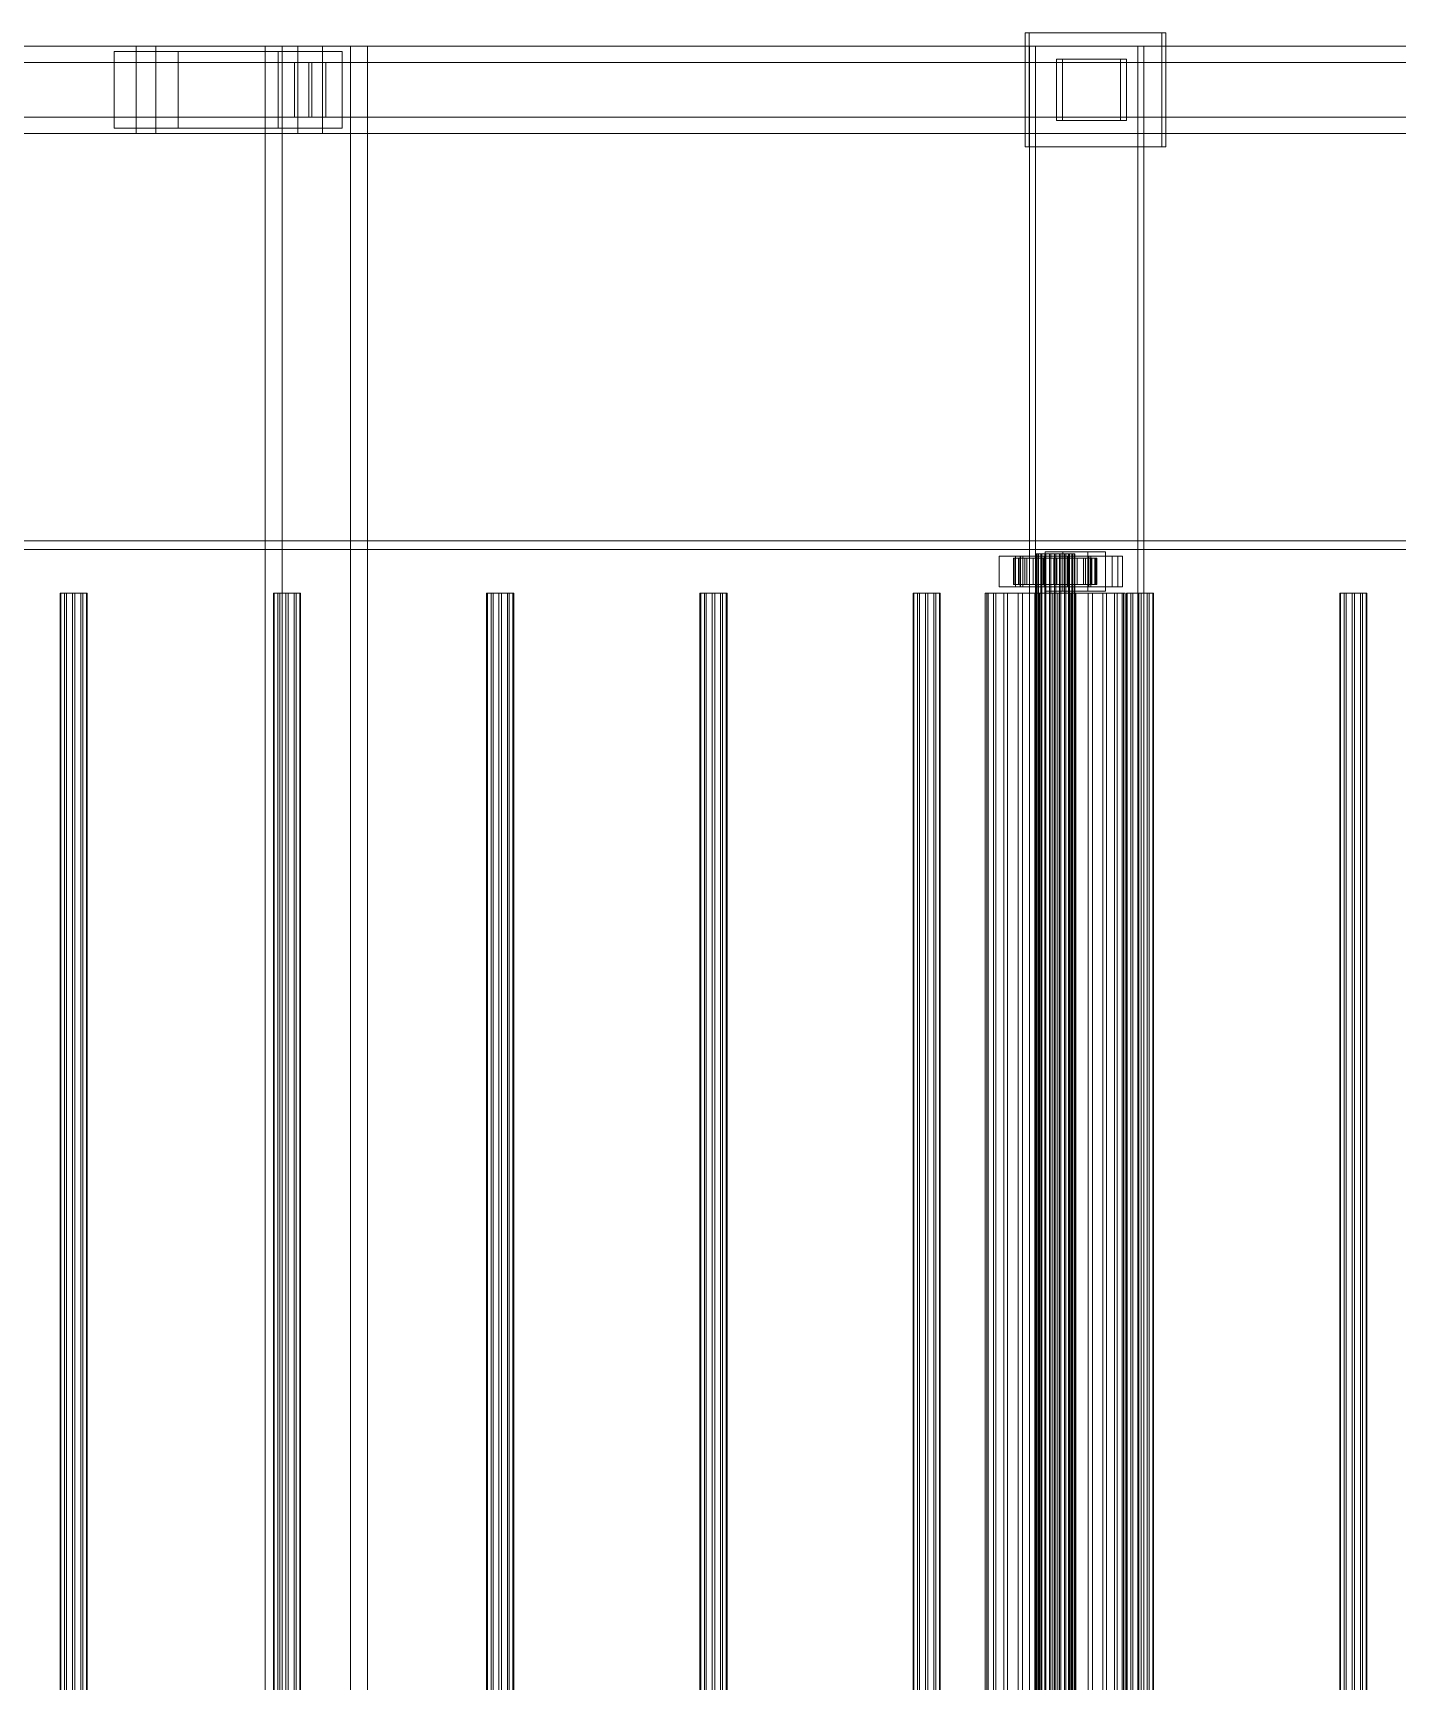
# Model space of a CAD drawing. Header units: millimetres. Extents: x -1970 to 59977, y -50268 to 6837.
# Drawn here: x 32074 to 32697, y -17247 to -16494 of the extents above; entities that cross this region are included whole.
import ezdxf

# ---------------------------------------------------------------- set-up
doc = ezdxf.new("R2010")
doc.units = ezdxf.units.MM
doc.layers.add('superior_C03', color=7, linetype='Continuous', lineweight=0)

msp = doc.modelspace()

# ---------------------------------------------------------------- linework, layer by layer
at = {"layer": 'superior_C03'}
for p, q in [((32589.991, -16494), (32527.626, -16494)), ((32527.626, -16494), (32527.626, -16546)), ((32529.423, -16494), (32527.626, -16494)), ((32529.423, -16546), (32529.423, -16494)), ((32529.423, -16494), (32591.788, -16494)), ((32589.991, -16546), (32589.991, -16494)), ((32589.991, -16494), (32591.788, -16494)), ((32591.788, -16494), (32591.788, -16546)), ((38691.362, -16500), (27582.557, -16500)), ((27583.456, -16500), (38692.26, -16500)), ((32121.426, -16500), (30952.078, -16500)), ((30961.061, -16500), (32130.409, -16500)), ((32195.312, -16500), (31025.964, -16500)), ((31037.193, -16500), (32206.54, -16500)), ((32140.534, -16502.5), (32111.301, -16502.5)), ((32111.301, -16502.5), (32111.301, -16537.5)), ((32186.309, -16502.5), (32111.301, -16502.5)), ((32121.426, -16500), (32121.426, -16540)), ((32130.409, -16500), (32121.426, -16500)), ((33290.774, -16500), (32121.426, -16500)), ((32130.409, -16540), (32130.409, -16500)), ((32130.409, -16500), (33299.757, -16500)), ((32140.534, -16537.5), (32140.534, -16502.5)), ((32140.534, -16502.5), (32215.543, -16502.5)), ((32219.292, -16500), (32180.314, -16500)), ((32180.314, -16500), (32180.314, -19500)), ((32188.174, -16500), (32180.314, -16500)), ((32186.309, -16537.5), (32186.309, -16502.5)), ((32186.309, -16502.5), (32215.543, -16502.5)), ((32188.174, -19500), (32188.174, -16500)), ((32188.174, -16500), (32227.152, -16500)), ((32195.312, -16500), (32195.312, -16540)), ((32206.54, -16500), (32195.312, -16500)), ((33364.659, -16500), (32195.312, -16500)), ((32206.54, -16540), (32206.54, -16500)), ((32206.54, -16500), (33375.888, -16500)), ((32215.543, -16502.5), (32215.543, -16537.5)), ((32219.292, -19500), (32219.292, -16500)), ((32219.292, -16500), (32227.152, -16500)), ((32227.152, -16500), (32227.152, -19500)), ((32579.068, -16500), (32529.566, -16500)), ((32529.566, -16500), (32529.566, -19500)), ((32532.261, -16500), (32529.566, -16500)), ((32532.261, -19500), (32532.261, -16500)), ((32532.261, -16500), (32581.763, -16500)), ((32579.068, -19500), (32579.068, -16500)), ((32579.068, -16500), (32581.763, -16500)), ((32581.763, -16500), (32581.763, -19500)), ((30955.896, -16507.5), (32200.252, -16507.5)), ((32201.6, -16507.5), (30957.244, -16507.5)), ((32193.761, -16507.5), (32208.091, -16507.5)), ((32193.761, -16532.5), (32193.761, -16507.5)), ((33288.101, -16507.5), (32193.761, -16507.5)), ((32200.252, -16532.5), (32200.252, -16507.5)), ((32200.252, -16507.5), (32201.6, -16507.5)), ((32201.6, -16507.5), (32201.6, -16532.5)), ((32208.091, -16507.5), (32208.091, -16532.5)), ((32208.091, -16507.5), (33302.43, -16507.5)), ((32571.18, -16506), (32541.946, -16506)), ((32541.946, -16506), (32541.946, -16534)), ((32544.641, -16506), (32541.946, -16506)), ((32544.641, -16534), (32544.641, -16506)), ((32544.641, -16506), (32573.875, -16506)), ((32571.18, -16534), (32571.18, -16506)), ((32571.18, -16506), (32573.875, -16506)), ((32573.875, -16506), (32573.875, -16534)), ((30955.896, -16532.5), (32200.252, -16532.5)), ((30957.244, -16532.5), (32201.6, -16532.5)), ((32208.091, -16532.5), (32193.761, -16532.5)), ((32193.761, -16532.5), (33288.101, -16532.5)), ((32201.6, -16532.5), (32200.252, -16532.5)), ((32208.091, -16532.5), (33302.43, -16532.5)), ((32541.946, -16534), (32571.18, -16534)), ((32541.946, -16534), (32544.641, -16534)), ((32573.875, -16534), (32544.641, -16534)), ((32573.875, -16534), (32571.18, -16534)), ((30952.078, -16540), (32121.426, -16540)), ((30961.061, -16540), (32130.409, -16540)), ((31025.964, -16540), (32195.312, -16540)), ((31037.193, -16540), (32206.54, -16540)), ((32111.301, -16537.5), (32140.534, -16537.5)), ((32186.309, -16537.5), (32111.301, -16537.5)), ((32121.426, -16540), (32130.409, -16540)), ((32121.426, -16540), (33290.774, -16540)), ((32130.409, -16540), (33299.757, -16540)), ((32215.543, -16537.5), (32140.534, -16537.5)), ((32215.543, -16537.5), (32186.309, -16537.5)), ((32195.312, -16540), (32206.54, -16540)), ((32195.312, -16540), (33364.659, -16540)), ((32206.54, -16540), (33375.888, -16540)), ((32527.626, -16546), (32589.991, -16546)), ((32527.626, -16546), (32529.423, -16546)), ((32591.788, -16546), (32529.423, -16546)), ((32591.788, -16546), (32589.991, -16546)), ((27582.557, -16726), (38691.362, -16726)), ((38691.362, -16730), (27582.557, -16730)), ((38692.26, -16730), (27583.456, -16730)), ((38720.557, -16726), (27611.752, -16726)), ((27611.752, -16730), (38720.557, -16730)), ((32556.201, -16731), (32536.712, -16731)), ((32536.712, -16731), (32536.712, -16749)), ((32544.797, -16731), (32536.712, -16731)), ((32544.797, -16749), (32544.797, -16731)), ((32544.797, -16731), (32564.286, -16731)), ((32556.201, -16749), (32556.201, -16731)), ((32556.201, -16731), (32564.286, -16731)), ((32564.286, -16731), (32564.286, -16749)), ((32525.407, -16733), (32515.663, -16733)), ((32515.663, -16733), (32515.663, -16747)), ((32526.442, -16733), (32515.663, -16733)), ((32523.124, -16734), (32522.303, -16734)), ((32522.303, -16734), (32532.297, -16734)), ((32522.303, -16746), (32522.303, -16734)), ((32522.303, -16734), (32522.777, -16734)), ((32522.777, -16734), (32532.521, -16734)), ((32522.777, -16746), (32522.777, -16734)), ((32522.777, -16734), (32524.512, -16734)), ((32569.844, -16733), (32523.07, -16733)), ((32523.07, -16733), (32523.07, -16747)), ((32525.316, -16733), (32523.07, -16733)), ((32525.183, -16734), (32523.124, -16734)), ((32523.124, -16734), (32532.686, -16734)), ((32523.124, -16746), (32523.124, -16734)), ((32524.512, -16734), (32533.343, -16734)), ((32524.512, -16746), (32524.512, -16734)), ((32524.512, -16734), (32527.391, -16734)), ((32528.339, -16734), (32525.183, -16734)), ((32525.183, -16734), (32533.661, -16734)), ((32525.183, -16746), (32525.183, -16734)), ((32525.316, -16747), (32525.316, -16733)), ((32525.316, -16733), (32572.09, -16733)), ((32525.407, -16747), (32525.407, -16733)), ((32525.407, -16733), (32536.187, -16733)), ((32526.442, -16747), (32526.442, -16733)), ((32526.442, -16733), (32536.187, -16733)), ((32527.391, -16734), (32534.707, -16734)), ((32527.391, -16746), (32527.391, -16734)), ((32527.391, -16734), (32531.217, -16734)), ((32532.378, -16734), (32528.339, -16734)), ((32528.339, -16734), (32535.156, -16734)), ((32528.339, -16746), (32528.339, -16734)), ((32531.217, -16734), (32536.519, -16734)), ((32531.217, -16746), (32531.217, -16734)), ((32531.217, -16734), (32535.73, -16734)), ((32532.686, -16732), (32532.297, -16732)), ((32532.297, -16732), (32532.521, -16732)), ((32532.297, -19268), (32532.297, -16732)), ((32532.297, -16734), (32532.686, -16734)), ((32532.297, -16734), (32532.297, -16746)), ((32532.521, -16734), (32532.297, -16734)), ((32537.025, -16734), (32532.378, -16734)), ((32532.378, -16734), (32537.069, -16734)), ((32532.378, -16746), (32532.378, -16734)), ((32532.521, -16732), (32533.343, -16732)), ((32532.521, -19268), (32532.521, -16732)), ((32532.521, -16734), (32532.521, -16746)), ((32533.343, -16734), (32532.521, -16734)), ((32533.661, -16732), (32532.686, -16732)), ((32532.686, -19268), (32532.686, -16732)), ((32532.686, -16734), (32533.661, -16734)), ((32532.686, -16734), (32532.686, -16746)), ((32533.343, -16732), (32534.707, -16732)), ((32533.343, -19268), (32533.343, -16732)), ((32533.343, -16734), (32533.343, -16746)), ((32534.707, -16734), (32533.343, -16734)), ((32535.156, -16732), (32533.661, -16732)), ((32533.661, -19268), (32533.661, -16732)), ((32533.661, -16734), (32535.156, -16734)), ((32533.661, -16734), (32533.661, -16746)), ((32534.707, -16732), (32536.519, -16732)), ((32534.707, -19268), (32534.707, -16732)), ((32534.707, -16734), (32534.707, -16746)), ((32536.519, -16734), (32534.707, -16734)), ((32537.069, -16732), (32535.156, -16732)), ((32535.156, -19268), (32535.156, -16732)), ((32535.156, -16734), (32537.069, -16734)), ((32535.156, -16734), (32535.156, -16746)), ((32535.73, -16734), (32538.657, -16734)), ((32535.73, -16746), (32535.73, -16734)), ((32535.73, -16734), (32540.621, -16734)), ((32536.187, -16733), (32536.187, -16747)), ((32536.519, -16732), (32538.657, -16732)), ((32536.519, -19268), (32536.519, -16732)), ((32536.519, -16734), (32536.519, -16746)), ((32538.657, -16734), (32536.519, -16734)), ((32541.962, -16734), (32537.025, -16734)), ((32537.025, -16734), (32539.27, -16734)), ((32537.025, -16746), (32537.025, -16734)), ((32539.27, -16732), (32537.069, -16732)), ((32537.069, -19268), (32537.069, -16732)), ((32537.069, -16734), (32539.27, -16734)), ((32537.069, -16734), (32537.069, -16746)), ((32538.657, -16732), (32540.974, -16732)), ((32538.657, -19268), (32538.657, -16732)), ((32538.657, -16734), (32538.657, -16746)), ((32540.974, -16734), (32538.657, -16734)), ((32541.609, -16732), (32539.27, -16732)), ((32539.27, -19268), (32539.27, -16732)), ((32539.27, -16734), (32541.609, -16734)), ((32539.27, -16734), (32539.27, -16746)), ((32540.621, -16734), (32540.974, -16734)), ((32540.621, -16746), (32540.621, -16734)), ((32540.621, -16734), (32545.559, -16734)), ((32540.974, -16732), (32543.313, -16732)), ((32540.974, -19268), (32540.974, -16732)), ((32540.974, -16734), (32540.974, -16746)), ((32543.313, -16734), (32540.974, -16734)), ((32543.926, -16732), (32541.609, -16732)), ((32541.609, -19268), (32541.609, -16732)), ((32541.962, -16734), (32541.609, -16734)), ((32541.609, -16734), (32543.926, -16734)), ((32541.609, -16734), (32541.609, -16746)), ((32546.854, -16734), (32541.962, -16734)), ((32541.962, -16746), (32541.962, -16734)), ((32543.313, -16732), (32545.514, -16732)), ((32543.313, -19268), (32543.313, -16732)), ((32545.559, -16734), (32543.313, -16734)), ((32543.313, -16734), (32543.313, -16746)), ((32545.514, -16734), (32543.313, -16734)), ((32546.064, -16732), (32543.926, -16732)), ((32543.926, -19268), (32543.926, -16732)), ((32546.854, -16734), (32543.926, -16734)), ((32543.926, -16734), (32546.064, -16734)), ((32543.926, -16734), (32543.926, -16746)), ((32545.514, -16732), (32547.427, -16732)), ((32545.514, -19268), (32545.514, -16732)), ((32550.205, -16734), (32545.514, -16734)), ((32545.514, -16734), (32545.514, -16746)), ((32547.427, -16734), (32545.514, -16734)), ((32545.559, -16746), (32545.559, -16734)), ((32545.559, -16734), (32550.205, -16734)), ((32547.876, -16732), (32546.064, -16732)), ((32546.064, -19268), (32546.064, -16732)), ((32551.366, -16734), (32546.064, -16734)), ((32546.064, -16734), (32547.876, -16734)), ((32546.064, -16734), (32546.064, -16746)), ((32556.59, -16733), (32546.845, -16733)), ((32546.845, -16733), (32546.845, -16747)), ((32557.625, -16733), (32546.845, -16733)), ((32551.366, -16734), (32546.854, -16734)), ((32546.854, -16746), (32546.854, -16734)), ((32547.427, -16732), (32548.922, -16732)), ((32547.427, -19268), (32547.427, -16732)), ((32554.244, -16734), (32547.427, -16734)), ((32547.427, -16734), (32547.427, -16746)), ((32548.922, -16734), (32547.427, -16734)), ((32549.24, -16732), (32547.876, -16732)), ((32547.876, -19268), (32547.876, -16732)), ((32555.192, -16734), (32547.876, -16734)), ((32547.876, -16734), (32549.24, -16734)), ((32547.876, -16734), (32547.876, -16746)), ((32548.922, -16732), (32549.897, -16732)), ((32548.922, -19268), (32548.922, -16732)), ((32557.401, -16734), (32548.922, -16734)), ((32548.922, -16734), (32548.922, -16746)), ((32549.897, -16734), (32548.922, -16734)), ((32550.062, -16732), (32549.24, -16732)), ((32549.24, -19268), (32549.24, -16732)), ((32558.071, -16734), (32549.24, -16734)), ((32549.24, -16734), (32550.062, -16734)), ((32549.24, -16734), (32549.24, -16746)), ((32549.897, -16732), (32550.286, -16732)), ((32549.897, -19268), (32549.897, -16732)), ((32559.459, -16734), (32549.897, -16734)), ((32549.897, -16734), (32549.897, -16746)), ((32550.286, -16734), (32549.897, -16734)), ((32550.286, -16732), (32550.062, -16732)), ((32550.062, -16732), (32550.062, -19268)), ((32550.062, -16734), (32559.806, -16734)), ((32550.062, -16746), (32550.062, -16734)), ((32550.062, -16734), (32550.286, -16734)), ((32550.205, -16746), (32550.205, -16734)), ((32550.205, -16734), (32554.244, -16734)), ((32550.286, -19268), (32550.286, -16732)), ((32560.28, -16734), (32550.286, -16734)), ((32550.286, -16734), (32550.286, -16746)), ((32555.192, -16734), (32551.366, -16734)), ((32551.366, -16746), (32551.366, -16734)), ((32554.244, -16746), (32554.244, -16734)), ((32554.244, -16734), (32557.401, -16734)), ((32558.071, -16734), (32555.192, -16734)), ((32555.192, -16746), (32555.192, -16734)), ((32556.59, -16747), (32556.59, -16733)), ((32556.59, -16733), (32567.37, -16733)), ((32557.401, -16746), (32557.401, -16734)), ((32557.401, -16734), (32559.459, -16734)), ((32557.625, -16747), (32557.625, -16733)), ((32557.625, -16733), (32567.37, -16733)), ((32559.806, -16734), (32558.071, -16734)), ((32558.071, -16746), (32558.071, -16734)), ((32559.459, -16746), (32559.459, -16734)), ((32559.459, -16734), (32560.28, -16734)), ((32559.806, -16734), (32559.806, -16746)), ((32560.28, -16734), (32559.806, -16734)), ((32560.28, -16746), (32560.28, -16734)), ((32567.37, -16733), (32567.37, -16747)), ((32569.844, -16747), (32569.844, -16733)), ((32569.844, -16733), (32572.09, -16733)), ((32572.09, -16733), (32572.09, -16747)), ((32532.297, -16746), (32522.303, -16746)), ((32522.303, -16746), (32523.124, -16746)), ((32522.777, -16746), (32522.303, -16746)), ((32532.521, -16746), (32522.777, -16746)), ((32524.512, -16746), (32522.777, -16746)), ((32532.686, -16746), (32523.124, -16746)), ((32523.124, -16746), (32525.183, -16746)), ((32533.343, -16746), (32524.512, -16746)), ((32527.391, -16746), (32524.512, -16746)), ((32533.661, -16746), (32525.183, -16746)), ((32525.183, -16746), (32528.339, -16746)), ((32534.707, -16746), (32527.391, -16746)), ((32531.217, -16746), (32527.391, -16746)), ((32535.156, -16746), (32528.339, -16746)), ((32528.339, -16746), (32532.378, -16746)), ((32536.519, -16746), (32531.217, -16746)), ((32535.73, -16746), (32531.217, -16746)), ((32532.686, -16746), (32532.297, -16746)), ((32532.297, -16746), (32532.521, -16746)), ((32537.069, -16746), (32532.378, -16746)), ((32532.378, -16746), (32537.025, -16746)), ((32532.521, -16746), (32533.343, -16746)), ((32533.661, -16746), (32532.686, -16746)), ((32533.343, -16746), (32534.707, -16746)), ((32535.156, -16746), (32533.661, -16746)), ((32534.707, -16746), (32536.519, -16746)), ((32537.069, -16746), (32535.156, -16746)), ((32538.657, -16746), (32535.73, -16746)), ((32540.621, -16746), (32535.73, -16746)), ((32536.519, -16746), (32538.657, -16746)), ((32539.27, -16746), (32537.025, -16746)), ((32537.025, -16746), (32541.962, -16746)), ((32539.27, -16746), (32537.069, -16746)), ((32538.657, -16746), (32540.974, -16746)), ((32541.609, -16746), (32539.27, -16746)), ((32540.974, -16746), (32540.621, -16746)), ((32545.559, -16746), (32540.621, -16746)), ((32540.974, -16746), (32543.313, -16746)), ((32543.926, -16746), (32541.609, -16746)), ((32541.609, -16746), (32541.962, -16746)), ((32541.962, -16746), (32546.854, -16746)), ((32543.313, -16746), (32545.559, -16746)), ((32543.313, -16746), (32545.514, -16746)), ((32546.064, -16746), (32543.926, -16746)), ((32543.926, -16746), (32546.854, -16746)), ((32545.514, -16746), (32550.205, -16746)), ((32545.514, -16746), (32547.427, -16746)), ((32550.205, -16746), (32545.559, -16746)), ((32547.876, -16746), (32546.064, -16746)), ((32546.064, -16746), (32551.366, -16746)), ((32546.854, -16746), (32551.366, -16746)), ((32547.427, -16746), (32554.244, -16746)), ((32547.427, -16746), (32548.922, -16746)), ((32549.24, -16746), (32547.876, -16746)), ((32547.876, -16746), (32555.192, -16746)), ((32548.922, -16746), (32557.401, -16746)), ((32548.922, -16746), (32549.897, -16746)), ((32550.062, -16746), (32549.24, -16746)), ((32549.24, -16746), (32558.071, -16746)), ((32549.897, -16746), (32559.459, -16746)), ((32549.897, -16746), (32550.286, -16746)), ((32559.806, -16746), (32550.062, -16746)), ((32550.286, -16746), (32550.062, -16746)), ((32554.244, -16746), (32550.205, -16746)), ((32550.286, -16746), (32560.28, -16746)), ((32551.366, -16746), (32555.192, -16746)), ((32557.401, -16746), (32554.244, -16746)), ((32555.192, -16746), (32558.071, -16746)), ((32559.459, -16746), (32557.401, -16746)), ((32558.071, -16746), (32559.806, -16746)), ((32560.28, -16746), (32559.459, -16746)), ((32559.806, -16746), (32560.28, -16746)), ((32088.658, -16750), (32086.638, -16750)), ((32086.638, -16750), (32086.982, -16750)), ((32086.638, -16750), (32086.638, -19250)), ((32086.982, -16750), (32089.558, -16750)), ((32086.982, -16750), (32086.982, -19250)), ((32092.27, -16750), (32088.658, -16750)), ((32088.658, -16750), (32088.658, -19250)), ((32089.558, -16750), (32093.382, -16750)), ((32089.558, -16750), (32089.558, -19250)), ((32096.095, -16750), (32092.27, -16750)), ((32092.27, -16750), (32092.27, -19250)), ((32093.382, -16750), (32096.994, -16750)), ((32093.382, -16750), (32093.382, -19250)), ((32098.67, -16750), (32096.095, -16750)), ((32096.095, -16750), (32096.095, -19250)), ((32096.994, -16750), (32099.014, -16750)), ((32096.994, -16750), (32096.994, -19250)), ((32099.014, -16750), (32098.67, -16750)), ((32098.67, -16750), (32098.67, -19250)), ((32099.014, -19250), (32099.014, -16750)), ((32186.104, -16750), (32184.084, -16750)), ((32184.084, -16750), (32184.428, -16750)), ((32184.084, -16750), (32184.084, -19250)), ((32184.428, -16750), (32187.003, -16750)), ((32184.428, -16750), (32184.428, -19250)), ((32189.716, -16750), (32186.104, -16750)), ((32186.104, -16750), (32186.104, -19250)), ((32187.003, -16750), (32190.828, -16750)), ((32187.003, -16750), (32187.003, -19250)), ((32193.54, -16750), (32189.716, -16750)), ((32189.716, -16750), (32189.716, -19250)), ((32190.828, -16750), (32194.44, -16750)), ((32190.828, -16750), (32190.828, -19250)), ((32196.116, -16750), (32193.54, -16750)), ((32193.54, -16750), (32193.54, -19250)), ((32194.44, -16750), (32196.46, -16750)), ((32194.44, -16750), (32194.44, -19250)), ((32196.46, -16750), (32196.116, -16750)), ((32196.116, -16750), (32196.116, -19250)), ((32196.46, -19250), (32196.46, -16750)), ((32283.55, -16750), (32281.53, -16750)), ((32281.53, -16750), (32281.873, -16750)), ((32281.53, -16750), (32281.53, -19250)), ((32281.873, -16750), (32284.449, -16750)), ((32281.873, -16750), (32281.873, -19250)), ((32287.162, -16750), (32283.55, -16750)), ((32283.55, -16750), (32283.55, -19250)), ((32284.449, -16750), (32288.273, -16750)), ((32284.449, -16750), (32284.449, -19250)), ((32290.986, -16750), (32287.162, -16750)), ((32287.162, -16750), (32287.162, -19250)), ((32288.273, -16750), (32291.885, -16750)), ((32288.273, -16750), (32288.273, -19250)), ((32293.562, -16750), (32290.986, -16750)), ((32290.986, -16750), (32290.986, -19250)), ((32291.885, -16750), (32293.905, -16750)), ((32291.885, -16750), (32291.885, -19250)), ((32293.905, -16750), (32293.562, -16750)), ((32293.562, -16750), (32293.562, -19250)), ((32293.905, -19250), (32293.905, -16750)), ((32380.995, -16750), (32378.975, -16750)), ((32378.975, -16750), (32379.319, -16750)), ((32378.975, -16750), (32378.975, -19250)), ((32379.319, -16750), (32381.895, -16750)), ((32379.319, -16750), (32379.319, -19250)), ((32384.607, -16750), (32380.995, -16750)), ((32380.995, -16750), (32380.995, -19250)), ((32381.895, -16750), (32385.719, -16750)), ((32381.895, -16750), (32381.895, -19250)), ((32388.432, -16750), (32384.607, -16750)), ((32384.607, -16750), (32384.607, -19250)), ((32385.719, -16750), (32389.331, -16750)), ((32385.719, -16750), (32385.719, -19250)), ((32391.007, -16750), (32388.432, -16750)), ((32388.432, -16750), (32388.432, -19250)), ((32389.331, -16750), (32391.351, -16750)), ((32389.331, -16750), (32389.331, -19250)), ((32391.351, -16750), (32391.007, -16750)), ((32391.007, -16750), (32391.007, -19250)), ((32391.351, -19250), (32391.351, -16750)), ((32478.441, -16750), (32476.421, -16750)), ((32476.421, -16750), (32476.765, -16750)), ((32476.421, -16750), (32476.421, -19250)), ((32476.765, -16750), (32479.34, -16750)), ((32476.765, -16750), (32476.765, -19250)), ((32482.053, -16750), (32478.441, -16750)), ((32478.441, -16750), (32478.441, -19250)), ((32479.34, -16750), (32483.165, -16750)), ((32479.34, -16750), (32479.34, -19250)), ((32485.877, -16750), (32482.053, -16750)), ((32482.053, -16750), (32482.053, -19250)), ((32483.165, -16750), (32486.777, -16750)), ((32483.165, -16750), (32483.165, -19250)), ((32488.453, -16750), (32485.877, -16750)), ((32485.877, -16750), (32485.877, -19250)), ((32486.777, -16750), (32488.797, -16750)), ((32486.777, -16750), (32486.777, -19250)), ((32488.797, -16750), (32488.453, -16750)), ((32488.453, -16750), (32488.453, -19250)), ((32488.797, -19250), (32488.797, -16750)), ((32510.693, -16750), (32509.312, -16750)), ((32509.312, -16750), (32510.109, -16750)), ((32509.312, -19250), (32509.312, -16750)), ((32510.109, -16750), (32513.032, -16750)), ((32510.109, -19250), (32510.109, -16750)), ((32514.161, -16750), (32510.693, -16750)), ((32510.693, -19250), (32510.693, -16750)), ((32513.032, -16750), (32517.88, -16750)), ((32513.032, -19250), (32513.032, -16750)), ((32519.477, -16750), (32514.161, -16750)), ((32514.161, -19250), (32514.161, -16750)), ((32515.663, -16747), (32525.407, -16747)), ((32515.663, -16747), (32526.442, -16747)), ((32517.88, -16750), (32524.324, -16750)), ((32517.88, -19250), (32517.88, -16750)), ((32526.279, -16750), (32519.477, -16750)), ((32519.477, -19250), (32519.477, -16750)), ((32523.07, -16747), (32569.844, -16747)), ((32523.07, -16747), (32525.316, -16747)), ((32524.324, -16750), (32531.924, -16750)), ((32524.324, -19250), (32524.324, -16750)), ((32572.09, -16747), (32525.316, -16747)), ((32536.187, -16747), (32525.407, -16747)), ((32534.105, -16750), (32526.279, -16750)), ((32526.279, -19250), (32526.279, -16750)), ((32536.187, -16747), (32526.442, -16747)), ((32531.924, -16750), (32540.163, -16750)), ((32531.924, -19250), (32531.924, -16750)), ((32542.421, -16750), (32534.105, -16750)), ((32534.105, -19250), (32534.105, -16750)), ((32536.712, -16749), (32556.201, -16749)), ((32544.797, -16749), (32536.712, -16749)), ((32540.163, -16750), (32548.478, -16750)), ((32540.163, -19250), (32540.163, -16750)), ((32550.659, -16750), (32542.421, -16750)), ((32542.421, -19250), (32542.421, -16750)), ((32564.286, -16749), (32544.797, -16749)), ((32546.845, -16747), (32556.59, -16747)), ((32546.845, -16747), (32557.625, -16747)), ((32548.478, -16750), (32556.304, -16750)), ((32548.478, -19250), (32548.478, -16750)), ((32558.259, -16750), (32550.659, -16750)), ((32550.659, -19250), (32550.659, -16750)), ((32564.286, -16749), (32556.201, -16749)), ((32556.304, -16750), (32563.107, -16750)), ((32556.304, -19250), (32556.304, -16750)), ((32567.37, -16747), (32556.59, -16747)), ((32567.37, -16747), (32557.625, -16747)), ((32564.703, -16750), (32558.259, -16750)), ((32558.259, -19250), (32558.259, -16750)), ((32563.107, -16750), (32568.423, -16750)), ((32563.107, -19250), (32563.107, -16750)), ((32569.552, -16750), (32564.703, -16750)), ((32564.703, -19250), (32564.703, -16750)), ((32568.423, -16750), (32571.89, -16750)), ((32568.423, -19250), (32568.423, -16750)), ((32572.474, -16750), (32569.552, -16750)), ((32569.552, -19250), (32569.552, -16750)), ((32572.09, -16747), (32569.844, -16747)), ((32571.89, -16750), (32573.272, -16750)), ((32571.89, -19250), (32571.89, -16750)), ((32573.272, -16750), (32572.474, -16750)), ((32572.474, -16750), (32572.474, -19250)), ((32573.272, -19250), (32573.272, -16750)), ((32575.887, -16750), (32573.867, -16750)), ((32573.867, -16750), (32574.21, -16750)), ((32573.867, -16750), (32573.867, -19250)), ((32574.21, -16750), (32576.786, -16750)), ((32574.21, -16750), (32574.21, -19250)), ((32579.499, -16750), (32575.887, -16750)), ((32575.887, -16750), (32575.887, -19250)), ((32576.786, -16750), (32580.61, -16750)), ((32576.786, -16750), (32576.786, -19250)), ((32583.323, -16750), (32579.499, -16750)), ((32579.499, -16750), (32579.499, -19250)), ((32580.61, -16750), (32584.222, -16750)), ((32580.61, -16750), (32580.61, -19250)), ((32585.899, -16750), (32583.323, -16750)), ((32583.323, -16750), (32583.323, -19250)), ((32584.222, -16750), (32586.242, -16750)), ((32584.222, -16750), (32584.222, -19250)), ((32586.242, -16750), (32585.899, -16750)), ((32585.899, -16750), (32585.899, -19250)), ((32586.242, -19250), (32586.242, -16750)), ((32673.332, -16750), (32671.312, -16750)), ((32671.312, -16750), (32671.656, -16750)), ((32671.312, -16750), (32671.312, -19250)), ((32671.656, -16750), (32674.232, -16750)), ((32671.656, -16750), (32671.656, -19250)), ((32676.944, -16750), (32673.332, -16750)), ((32673.332, -16750), (32673.332, -19250)), ((32674.232, -16750), (32678.056, -16750)), ((32674.232, -16750), (32674.232, -19250)), ((32680.769, -16750), (32676.944, -16750)), ((32676.944, -16750), (32676.944, -19250)), ((32678.056, -16750), (32681.668, -16750)), ((32678.056, -16750), (32678.056, -19250)), ((32683.344, -16750), (32680.769, -16750)), ((32680.769, -16750), (32680.769, -19250)), ((32681.668, -16750), (32683.688, -16750)), ((32681.668, -16750), (32681.668, -19250)), ((32683.688, -16750), (32683.344, -16750)), ((32683.344, -16750), (32683.344, -19250)), ((32683.688, -19250), (32683.688, -16750))]:
    msp.add_line(p, q, dxfattribs=at)

doc.saveas('drawing.dxf')
